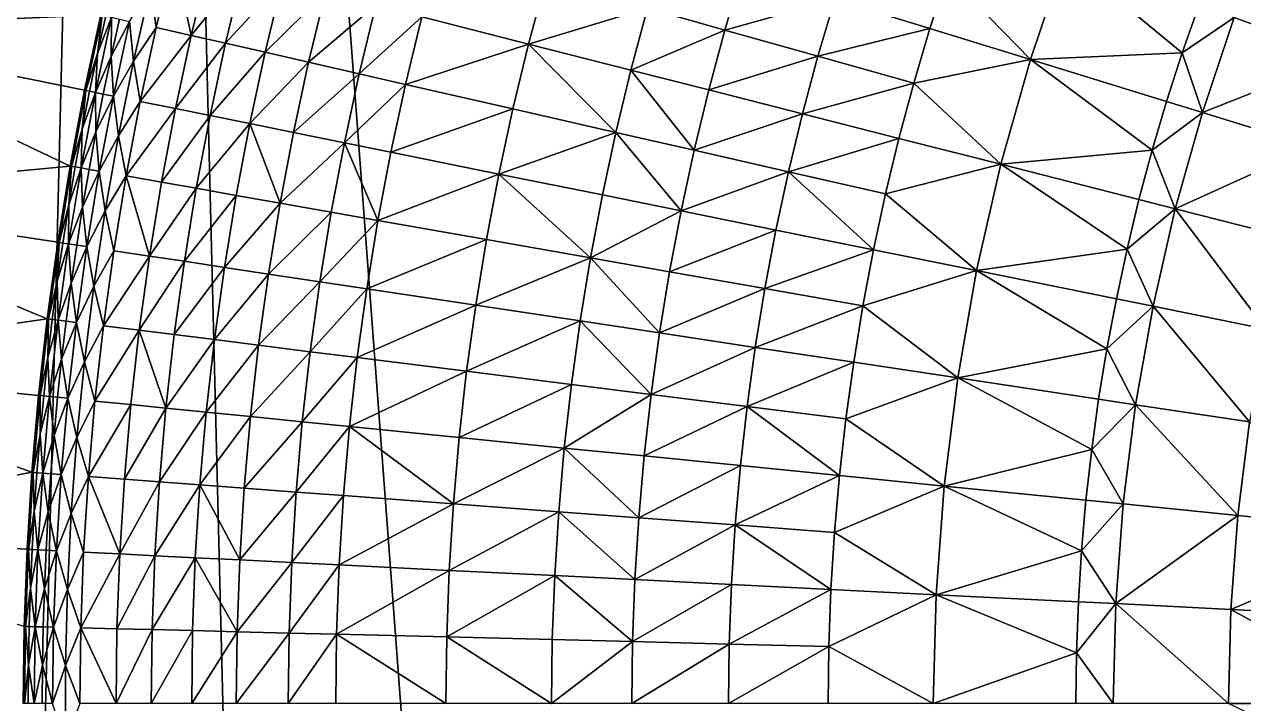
# Model space of a CAD drawing. Header units: millimetres. Extents: x -3750 to 5350, y -3750 to 3750.
# Drawn here: x -2499 to -1515, y 0 to 549 of the extents above; entities that cross this region are included whole.
import ezdxf

# ---------------------------------------------------------------- set-up
doc = ezdxf.new("R2010")
doc.units = ezdxf.units.MM
doc.header["$MEASUREMENT"] = 0
doc.layers.add('MESH_3D', color=2, linetype='CONTINUOUS')

msp = doc.modelspace()

# ---------------------------------------------------------------- linework, layer by layer
at = {"layer": 'MESH_3D'}
for points in [[(925.34, 3634.04, 32500), (-2410.45, 2872.67, 32500), (3378.63, -1627.06, 32500)], [(-2410.45, 2872.67, 32500), (-3199.84, 1955.38, 32500), (-3720.9, 466.29, 32500)], [(-2410.45, 2872.67, 32500), (-3720.9, 466.29, 32500), (-3523.85, -1282.58, 32500)], [(-2410.45, 2872.67, 32500), (-3523.85, -1282.58, 32500), (-3490.78, -1370.03, 32500)], [(-2410.45, 2872.67, 32500), (-3490.78, -1370.03, 32500), (-2684.5, -2618.39, 32500)], [(-2410.45, 2872.67, 32500), (-2684.5, -2618.39, 32500), (-2550.65, -2748.94, 32500)], [(-2410.45, 2872.67, 32500), (-2550.65, -2748.94, 32500), (-2264.27, -2989.25, 32500)], [(-2410.45, 2872.67, 32500), (-2264.27, -2989.25, 32500), (-1955.38, -3199.84, 32500)], [(3378.63, -1627.06, 32500), (-2410.45, 2872.67, 32500), (-1955.38, -3199.84, 32500)], [(-2695.47, 544.9, 24200), (-2664.96, 678.58, 24200), (-2437.32, 556.3, 24000)], [(-1522.1, 554, -952.14), (-1492.59, 629.18, -952.14), (-1434.74, 522.2, -989.8)], [(-2397.21, 578.68, -205.25), (-2378.33, 605.6, -238.11), (-2392.69, 546.12, -238.11)], [(-2392.69, 546.12, -238.11), (-2378.33, 605.6, -238.11), (-2364.23, 539.62, -303.82)], [(-2378.33, 605.6, -238.11), (-2350.04, 598.39, -303.82), (-2364.23, 539.62, -303.82)], [(-1686.66, 520.27, -885.22), (-1753.67, 589.2, -840.76), (-1658.63, 603.69, -885.22)], [(-1686.66, 520.27, -885.22), (-1658.63, 603.69, -885.22), (-1564.08, 525.5, -939.08)], [(-1658.63, 603.69, -885.22), (-1550.49, 564.33, -939.08), (-1564.08, 525.5, -939.08)], [(-2364.23, 539.62, -303.82), (-2350.04, 598.39, -303.82), (-2322.52, 591.39, -355.73)], [(-2364.23, 539.62, -303.82), (-2322.52, 591.39, -355.73), (-2336.54, 533.3, -355.73)], [(-2336.54, 533.3, -355.73), (-2322.52, 591.39, -355.73), (-2290.83, 583.32, -406.77)], [(-1995.88, 561.55, -698.41), (-1919.34, 592.04, -744.25), (-1933.5, 544, -744.25)], [(-1933.5, 544, -744.25), (-1919.34, 592.04, -744.25), (-1844.62, 568.99, -794.3)], [(-2336.54, 533.3, -355.73), (-2290.83, 583.32, -406.77), (-2304.66, 526.02, -406.77)], [(-2304.66, 526.02, -406.77), (-2290.83, 583.32, -406.77), (-2255.95, 574.44, -455.71)], [(-2178.12, 554.62, -547.31), (-2077.99, 584.66, -630.5), (-2091.92, 532.67, -630.5)], [(-2091.92, 532.67, -630.5), (-2077.99, 584.66, -630.5), (-1995.88, 561.55, -698.41)], [(-1844.62, 568.99, -794.3), (-1753.67, 589.2, -840.76), (-1767.81, 545.3, -840.76)], [(-1686.66, 520.27, -885.22), (-1767.81, 545.3, -840.76), (-1753.67, 589.2, -840.76)], [(-2410.89, 518.74, -205.25), (-2414.18, 551.02, -171.85), (-2397.21, 578.68, -205.25)], [(-2410.89, 518.74, -205.25), (-2397.21, 578.68, -205.25), (-2392.69, 546.12, -238.11)], [(-2304.66, 526.02, -406.77), (-2255.95, 574.44, -455.71), (-2269.57, 518.02, -455.71)], [(-2269.57, 518.02, -455.71), (-2255.95, 574.44, -455.71), (-2215.25, 564.07, -506.08)], [(-2269.57, 518.02, -455.71), (-2215.25, 564.07, -506.08), (-2228.63, 508.67, -506.08)], [(-2228.63, 508.67, -506.08), (-2215.25, 564.07, -506.08), (-2178.12, 554.62, -547.31)], [(-2091.92, 532.67, -630.5), (-1995.88, 561.55, -698.41), (-2009.26, 511.62, -698.41)], [(-2009.26, 511.62, -698.41), (-1995.88, 561.55, -698.41), (-1933.5, 544, -744.25)], [(-1933.5, 544, -744.25), (-1844.62, 568.99, -794.3), (-1858.23, 522.82, -794.3)], [(-1858.23, 522.82, -794.3), (-1844.62, 568.99, -794.3), (-1767.81, 545.3, -840.76)], [(-1522.1, 554, -952.14), (-1564.08, 525.5, -939.08), (-1550.49, 564.33, -939.08)], [(-2695.47, 544.9, 24200), (-2437.32, 556.3, 24000), (-2450.43, 495.37, 24000)], [(-2449.27, 495.13, -38.42), (-2450.43, 495.37), (-2437.32, 556.3)], [(-2450.43, 495.37, 24000), (-2437.32, 556.3, 24000), (-2437.32, 556.3)], [(-2450.43, 495.37, 24000), (-2437.32, 556.3), (-2450.43, 495.37)], [(-2449.27, 495.13, -38.42), (-2437.32, 556.3), (-2436.17, 556.04, -38.42)], [(-2440.01, 525, -71.93), (-2449.27, 495.13, -38.42), (-2436.17, 556.04, -38.42)], [(-2428.96, 522.63, -138.74), (-2441.73, 493.61, -105.25), (-2428.66, 554.33, -105.25)], [(-2440.01, 525, -71.93), (-2428.66, 554.33, -105.25), (-2441.73, 493.61, -105.25)], [(-2440.01, 525, -71.93), (-2436.17, 556.04, -38.42), (-2433.28, 555.38, -71.93)], [(-2440.01, 525, -71.93), (-2433.28, 555.38, -71.93), (-2428.66, 554.33, -105.25)], [(-2428.96, 522.63, -138.74), (-2428.66, 554.33, -105.25), (-2422.26, 552.86, -138.74)], [(-2428.96, 522.63, -138.74), (-2422.26, 552.86, -138.74), (-2414.18, 551.02, -171.85)], [(-2228.63, 508.67, -506.08), (-2178.12, 554.62, -547.31), (-2191.27, 500.14, -547.31)], [(-2191.27, 500.14, -547.31), (-2178.12, 554.62, -547.31), (-2091.92, 532.67, -630.5)], [(-1547.82, 477.44, -952.14), (-1564.08, 525.5, -939.08), (-1522.1, 554, -952.14)], [(-1547.82, 477.44, -952.14), (-1522.1, 554, -952.14), (-1434.74, 522.2, -989.8)], [(-2719.28, 409.87, 24200), (-2695.47, 544.9, 24200), (-2462.02, 434.12, 24000)], [(-2695.47, 544.9, 24200), (-2450.43, 495.37, 24000), (-2462.02, 434.12, 24000)], [(-2428.96, 522.63, -138.74), (-2414.18, 551.02, -171.85), (-2427.16, 490.66, -171.85)], [(-2410.89, 518.74, -205.25), (-2427.16, 490.66, -171.85), (-2414.18, 551.02, -171.85)], [(-2410.89, 518.74, -205.25), (-2392.69, 546.12, -238.11), (-2405.56, 486.3, -238.11)], [(-2405.56, 486.3, -238.11), (-2392.69, 546.12, -238.11), (-2364.23, 539.62, -303.82)], [(-2009.26, 511.62, -698.41), (-1933.5, 544, -744.25), (-1946.46, 495.63, -744.25)], [(-1946.46, 495.63, -744.25), (-1933.5, 544, -744.25), (-1858.23, 522.82, -794.3)], [(-1858.23, 522.82, -794.3), (-1767.81, 545.3, -840.76), (-1780.85, 501.05, -840.76)], [(-1686.66, 520.27, -885.22), (-1780.85, 501.05, -840.76), (-1767.81, 545.3, -840.76)], [(-2405.56, 486.3, -238.11), (-2364.23, 539.62, -303.82), (-2376.95, 480.51, -303.82)], [(-2376.95, 480.51, -303.82), (-2364.23, 539.62, -303.82), (-2336.54, 533.3, -355.73)], [(-2376.95, 480.51, -303.82), (-2336.54, 533.3, -355.73), (-2349.11, 474.88, -355.73)], [(-2349.11, 474.88, -355.73), (-2336.54, 533.3, -355.73), (-2304.66, 526.02, -406.77)], [(-2191.27, 500.14, -547.31), (-2091.92, 532.67, -630.5), (-2104.55, 480.35, -630.5)], [(-2104.55, 480.35, -630.5), (-2091.92, 532.67, -630.5), (-2021.39, 461.37, -698.41)], [(-2091.92, 532.67, -630.5), (-2009.26, 511.62, -698.41), (-2021.39, 461.37, -698.41)], [(-2446.37, 494.54, -71.93), (-2449.27, 495.13, -38.42), (-2440.01, 525, -71.93)], [(-2446.37, 494.54, -71.93), (-2440.01, 525, -71.93), (-2441.73, 493.61, -105.25)], [(-2435.29, 492.3, -138.74), (-2441.73, 493.61, -105.25), (-2428.96, 522.63, -138.74)], [(-2435.29, 492.3, -138.74), (-2428.96, 522.63, -138.74), (-2427.16, 490.66, -171.85)], [(-2349.11, 474.88, -355.73), (-2304.66, 526.02, -406.77), (-2317.06, 468.4, -406.77)], [(-2317.06, 468.4, -406.77), (-2304.66, 526.02, -406.77), (-2269.57, 518.02, -455.71)], [(-1946.46, 495.63, -744.25), (-1858.23, 522.82, -794.3), (-1870.69, 476.34, -794.3)], [(-1870.69, 476.34, -794.3), (-1858.23, 522.82, -794.3), (-1780.85, 501.05, -840.76)], [(-1686.66, 520.27, -885.22), (-1564.08, 525.5, -939.08), (-1576.7, 486.35, -939.08)], [(-1547.82, 477.44, -952.14), (-1576.7, 486.35, -939.08), (-1564.08, 525.5, -939.08)], [(-1547.82, 477.44, -952.14), (-1434.74, 522.2, -989.8), (-1458.99, 450.04, -989.8)], [(-2423.07, 458.47, -205.25), (-2427.16, 490.66, -171.85), (-2410.89, 518.74, -205.25)], [(-2423.07, 458.47, -205.25), (-2410.89, 518.74, -205.25), (-2405.56, 486.3, -238.11)], [(-2317.06, 468.4, -406.77), (-2269.57, 518.02, -455.71), (-2281.78, 461.27, -455.71)], [(-2281.78, 461.27, -455.71), (-2269.57, 518.02, -455.71), (-2228.63, 508.67, -506.08)], [(-1710.5, 435.55, -885.22), (-1780.85, 501.05, -840.76), (-1686.66, 520.27, -885.22)], [(-1710.5, 435.55, -885.22), (-1686.66, 520.27, -885.22), (-1588.33, 446.89, -939.08)], [(-1686.66, 520.27, -885.22), (-1576.7, 486.35, -939.08), (-1588.33, 446.89, -939.08)], [(-2281.78, 461.27, -455.71), (-2228.63, 508.67, -506.08), (-2240.62, 452.95, -506.08)], [(-2240.62, 452.95, -506.08), (-2228.63, 508.67, -506.08), (-2191.27, 500.14, -547.31)], [(-2021.39, 461.37, -698.41), (-2009.26, 511.62, -698.41), (-1958.21, 446.95, -744.25)], [(-2009.26, 511.62, -698.41), (-1946.46, 495.63, -744.25), (-1958.21, 446.95, -744.25)], [(-2460.86, 433.92, -38.42), (-2462.02, 434.12), (-2450.43, 495.37)], [(-2462.02, 434.12, 24000), (-2450.43, 495.37, 24000), (-2450.43, 495.37)], [(-2462.02, 434.12, 24000), (-2450.43, 495.37), (-2462.02, 434.12)], [(-2460.86, 433.92, -38.42), (-2450.43, 495.37), (-2449.27, 495.13, -38.42)], [(-2452.35, 464.01, -71.93), (-2460.86, 433.92, -38.42), (-2449.27, 495.13, -38.42)], [(-2441.24, 461.91, -138.74), (-2453.28, 432.58, -105.25), (-2441.73, 493.61, -105.25)], [(-2452.35, 464.01, -71.93), (-2441.73, 493.61, -105.25), (-2453.28, 432.58, -105.25)], [(-2452.35, 464.01, -71.93), (-2449.27, 495.13, -38.42), (-2446.37, 494.54, -71.93)], [(-2452.35, 464.01, -71.93), (-2446.37, 494.54, -71.93), (-2441.73, 493.61, -105.25)], [(-2441.24, 461.91, -138.74), (-2441.73, 493.61, -105.25), (-2435.29, 492.3, -138.74)], [(-2441.24, 461.91, -138.74), (-2435.29, 492.3, -138.74), (-2427.16, 490.66, -171.85)], [(-2240.62, 452.95, -506.08), (-2191.27, 500.14, -547.31), (-2203.06, 445.36, -547.31)], [(-2203.06, 445.36, -547.31), (-2191.27, 500.14, -547.31), (-2104.55, 480.35, -630.5)], [(-1958.21, 446.95, -744.25), (-1946.46, 495.63, -744.25), (-1870.69, 476.34, -794.3)], [(-1870.69, 476.34, -794.3), (-1780.85, 501.05, -840.76), (-1792.79, 456.5, -840.76)], [(-1710.5, 435.55, -885.22), (-1792.79, 456.5, -840.76), (-1780.85, 501.05, -840.76)], [(-2441.24, 461.91, -138.74), (-2427.16, 490.66, -171.85), (-2438.64, 430, -171.85)], [(-2423.07, 458.47, -205.25), (-2438.64, 430, -171.85), (-2427.16, 490.66, -171.85)], [(-2423.07, 458.47, -205.25), (-2405.56, 486.3, -238.11), (-2416.94, 426.17, -238.11)], [(-2416.94, 426.17, -238.11), (-2405.56, 486.3, -238.11), (-2376.95, 480.51, -303.82)], [(-1547.82, 477.44, -952.14), (-1588.33, 446.89, -939.08), (-1576.7, 486.35, -939.08)], [(-2416.94, 426.17, -238.11), (-2376.95, 480.51, -303.82), (-2388.19, 421.1, -303.82)], [(-2388.19, 421.1, -303.82), (-2376.95, 480.51, -303.82), (-2349.11, 474.88, -355.73)], [(-2388.19, 421.1, -303.82), (-2349.11, 474.88, -355.73), (-2360.22, 416.17, -355.73)], [(-2360.22, 416.17, -355.73), (-2349.11, 474.88, -355.73), (-2317.06, 468.4, -406.77)], [(-2203.06, 445.36, -547.31), (-2104.55, 480.35, -630.5), (-2115.87, 427.73, -630.5)], [(-2115.87, 427.73, -630.5), (-2104.55, 480.35, -630.5), (-2021.39, 461.37, -698.41)], [(-1958.21, 446.95, -744.25), (-1870.69, 476.34, -794.3), (-1881.98, 429.55, -794.3)], [(-1881.98, 429.55, -794.3), (-1870.69, 476.34, -794.3), (-1792.79, 456.5, -840.76)], [(-1569.69, 399.69, -952.14), (-1588.33, 446.89, -939.08), (-1547.82, 477.44, -952.14)], [(-1569.69, 399.69, -952.14), (-1547.82, 477.44, -952.14), (-1458.99, 450.04, -989.8)], [(-2457.94, 433.4, -71.93), (-2460.86, 433.92, -38.42), (-2452.35, 464.01, -71.93)], [(-2457.94, 433.4, -71.93), (-2452.35, 464.01, -71.93), (-2453.28, 432.58, -105.25)], [(-2360.22, 416.17, -355.73), (-2317.06, 468.4, -406.77), (-2328.01, 410.49, -406.77)], [(-2328.01, 410.49, -406.77), (-2317.06, 468.4, -406.77), (-2292.57, 404.24, -455.71)], [(-2317.06, 468.4, -406.77), (-2281.78, 461.27, -455.71), (-2292.57, 404.24, -455.71)], [(-2446.81, 431.44, -138.74), (-2453.28, 432.58, -105.25), (-2441.24, 461.91, -138.74)], [(-2446.81, 431.44, -138.74), (-2441.24, 461.91, -138.74), (-2438.64, 430, -171.85)], [(-2433.75, 397.92, -205.25), (-2438.64, 430, -171.85), (-2423.07, 458.47, -205.25)], [(-2433.75, 397.92, -205.25), (-2423.07, 458.47, -205.25), (-2416.94, 426.17, -238.11)], [(-2292.57, 404.24, -455.71), (-2281.78, 461.27, -455.71), (-2240.62, 452.95, -506.08)], [(-2292.57, 404.24, -455.71), (-2240.62, 452.95, -506.08), (-2251.21, 396.95, -506.08)], [(-2251.21, 396.95, -506.08), (-2240.62, 452.95, -506.08), (-2213.48, 390.3, -547.31)], [(-2240.62, 452.95, -506.08), (-2203.06, 445.36, -547.31), (-2213.48, 390.3, -547.31)], [(-2115.87, 427.73, -630.5), (-2021.39, 461.37, -698.41), (-2032.27, 410.83, -698.41)], [(-2032.27, 410.83, -698.41), (-2021.39, 461.37, -698.41), (-1968.75, 397.99, -744.25)], [(-2021.39, 461.37, -698.41), (-1958.21, 446.95, -744.25), (-1968.75, 397.99, -744.25)], [(-1881.98, 429.55, -794.3), (-1792.79, 456.5, -840.76), (-1803.62, 411.66, -840.76)], [(-1710.5, 435.55, -885.22), (-1803.62, 411.66, -840.76), (-1792.79, 456.5, -840.76)], [(-2213.48, 390.3, -547.31), (-2203.06, 445.36, -547.31), (-2115.87, 427.73, -630.5)], [(-1968.75, 397.99, -744.25), (-1958.21, 446.95, -744.25), (-1881.98, 429.55, -794.3)], [(-1710.5, 435.55, -885.22), (-1588.33, 446.89, -939.08), (-1598.98, 407.15, -939.08)], [(-1569.69, 399.69, -952.14), (-1598.98, 407.15, -939.08), (-1588.33, 446.89, -939.08)], [(-1569.69, 399.69, -952.14), (-1458.99, 450.04, -989.8), (-1479.61, 376.75, -989.8)], [(-2719.28, 409.87, 24200), (-2462.02, 434.12, 24000), (-2472.08, 372.61, 24000)], [(-2460.86, 433.92, -38.42), (-2472.08, 372.61), (-2462.02, 434.12)], [(-2472.08, 372.61, 24000), (-2462.02, 434.12, 24000), (-2462.02, 434.12)], [(-2472.08, 372.61, 24000), (-2462.02, 434.12), (-2472.08, 372.61)], [(-2470.91, 372.43, -38.42), (-2472.08, 372.61), (-2460.86, 433.92, -38.42)], [(-2463.15, 402.73, -71.93), (-2470.91, 372.43, -38.42), (-2460.86, 433.92, -38.42)], [(-2463.15, 402.73, -71.93), (-2460.86, 433.92, -38.42), (-2457.94, 433.4, -71.93)], [(-2463.15, 402.73, -71.93), (-2457.94, 433.4, -71.93), (-2453.28, 432.58, -105.25)], [(-1730.08, 349.74, -885.22), (-1803.62, 411.66, -840.76), (-1710.5, 435.55, -885.22)], [(-1730.08, 349.74, -885.22), (-1710.5, 435.55, -885.22), (-1608.63, 367.16, -939.08)], [(-1710.5, 435.55, -885.22), (-1598.98, 407.15, -939.08), (-1608.63, 367.16, -939.08)], [(-2451.99, 400.9, -138.74), (-2463.3, 371.28, -105.25), (-2453.28, 432.58, -105.25)], [(-2463.15, 402.73, -71.93), (-2453.28, 432.58, -105.25), (-2463.3, 371.28, -105.25)], [(-2451.99, 400.9, -138.74), (-2453.28, 432.58, -105.25), (-2446.81, 431.44, -138.74)], [(-2451.99, 400.9, -138.74), (-2446.81, 431.44, -138.74), (-2438.64, 430, -171.85)], [(-2451.99, 400.9, -138.74), (-2438.64, 430, -171.85), (-2448.6, 369.07, -171.85)], [(-2433.75, 397.92, -205.25), (-2448.6, 369.07, -171.85), (-2438.64, 430, -171.85)], [(-2433.75, 397.92, -205.25), (-2416.94, 426.17, -238.11), (-2426.81, 365.78, -238.11)], [(-2426.81, 365.78, -238.11), (-2416.94, 426.17, -238.11), (-2397.94, 361.43, -303.82)], [(-2416.94, 426.17, -238.11), (-2388.19, 421.1, -303.82), (-2397.94, 361.43, -303.82)], [(-2213.48, 390.3, -547.31), (-2115.87, 427.73, -630.5), (-2125.88, 374.85, -630.5)], [(-2125.88, 374.85, -630.5), (-2115.87, 427.73, -630.5), (-2041.88, 360.04, -698.41)], [(-2115.87, 427.73, -630.5), (-2032.27, 410.83, -698.41), (-2041.88, 360.04, -698.41)], [(-1968.75, 397.99, -744.25), (-1881.98, 429.55, -794.3), (-1892.1, 382.5, -794.3)], [(-1892.1, 382.5, -794.3), (-1881.98, 429.55, -794.3), (-1813.32, 366.57, -840.76)], [(-1881.98, 429.55, -794.3), (-1803.62, 411.66, -840.76), (-1813.32, 366.57, -840.76)], [(-2397.94, 361.43, -303.82), (-2388.19, 421.1, -303.82), (-2360.22, 416.17, -355.73)], [(-2397.94, 361.43, -303.82), (-2360.22, 416.17, -355.73), (-2369.86, 357.2, -355.73)], [(-2369.86, 357.2, -355.73), (-2360.22, 416.17, -355.73), (-2328.01, 410.49, -406.77)], [(-2736.33, 273.81, 24200), (-2719.28, 409.87, 24200), (-2480.6, 310.86, 24000)], [(-2719.28, 409.87, 24200), (-2472.08, 372.61, 24000), (-2480.6, 310.86, 24000)], [(-2369.86, 357.2, -355.73), (-2328.01, 410.49, -406.77), (-2337.52, 352.33, -406.77)], [(-2337.52, 352.33, -406.77), (-2328.01, 410.49, -406.77), (-2292.57, 404.24, -455.71)], [(-2337.52, 352.33, -406.77), (-2292.57, 404.24, -455.71), (-2301.94, 346.96, -455.71)], [(-2301.94, 346.96, -455.71), (-2292.57, 404.24, -455.71), (-2251.21, 396.95, -506.08)], [(-2041.88, 360.04, -698.41), (-2032.27, 410.83, -698.41), (-1968.75, 397.99, -744.25)], [(-1730.08, 349.74, -885.22), (-1813.32, 366.57, -840.76), (-1803.62, 411.66, -840.76)], [(-1569.69, 399.69, -952.14), (-1608.63, 367.16, -939.08), (-1598.98, 407.15, -939.08)], [(-2467.98, 371.99, -71.93), (-2470.91, 372.43, -38.42), (-2463.15, 402.73, -71.93)], [(-2467.98, 371.99, -71.93), (-2463.15, 402.73, -71.93), (-2463.3, 371.28, -105.25)], [(-2456.8, 370.3, -138.74), (-2463.3, 371.28, -105.25), (-2451.99, 400.9, -138.74)], [(-2456.8, 370.3, -138.74), (-2451.99, 400.9, -138.74), (-2448.6, 369.07, -171.85)], [(-2442.91, 337.12, -205.25), (-2448.6, 369.07, -171.85), (-2433.75, 397.92, -205.25)], [(-2442.91, 337.12, -205.25), (-2433.75, 397.92, -205.25), (-2426.81, 365.78, -238.11)], [(-2301.94, 346.96, -455.71), (-2251.21, 396.95, -506.08), (-2260.41, 340.7, -506.08)], [(-2260.41, 340.7, -506.08), (-2251.21, 396.95, -506.08), (-2213.48, 390.3, -547.31)], [(-2041.88, 360.04, -698.41), (-1968.75, 397.99, -744.25), (-1978.06, 348.78, -744.25)], [(-1978.06, 348.78, -744.25), (-1968.75, 397.99, -744.25), (-1892.1, 382.5, -794.3)], [(-1587.66, 320.95, -952.14), (-1608.63, 367.16, -939.08), (-1569.69, 399.69, -952.14)], [(-1587.66, 320.95, -952.14), (-1569.69, 399.69, -952.14), (-1496.55, 302.53, -989.8)], [(-1569.69, 399.69, -952.14), (-1479.61, 376.75, -989.8), (-1496.55, 302.53, -989.8)], [(-2260.41, 340.7, -506.08), (-2213.48, 390.3, -547.31), (-2222.52, 334.99, -547.31)], [(-2222.52, 334.99, -547.31), (-2213.48, 390.3, -547.31), (-2125.88, 374.85, -630.5)], [(-2222.52, 334.99, -547.31), (-2125.88, 374.85, -630.5), (-2134.56, 321.73, -630.5)], [(-2134.56, 321.73, -630.5), (-2125.88, 374.85, -630.5), (-2041.88, 360.04, -698.41)], [(-1978.06, 348.78, -744.25), (-1892.1, 382.5, -794.3), (-1901.05, 335.21, -794.3)], [(-1901.05, 335.21, -794.3), (-1892.1, 382.5, -794.3), (-1813.32, 366.57, -840.76)], [(-2479.43, 310.71, -38.42), (-2480.6, 310.86), (-2472.08, 372.61)], [(-2480.6, 310.86, 24000), (-2472.08, 372.61, 24000), (-2472.08, 372.61)], [(-2480.6, 310.86, 24000), (-2472.08, 372.61), (-2480.6, 310.86)], [(-2479.43, 310.71, -38.42), (-2472.08, 372.61), (-2470.91, 372.43, -38.42)], [(-2472.43, 341.19, -71.93), (-2479.43, 310.71, -38.42), (-2470.91, 372.43, -38.42)], [(-2472.43, 341.19, -71.93), (-2470.91, 372.43, -38.42), (-2467.98, 371.99, -71.93)], [(-2472.43, 341.19, -71.93), (-2467.98, 371.99, -71.93), (-2463.3, 371.28, -105.25)], [(-2472.43, 341.19, -71.93), (-2463.3, 371.28, -105.25), (-2471.79, 309.76, -105.25)], [(-2461.23, 339.65, -138.74), (-2471.79, 309.76, -105.25), (-2463.3, 371.28, -105.25)], [(-2461.23, 339.65, -138.74), (-2463.3, 371.28, -105.25), (-2456.8, 370.3, -138.74)], [(-2461.23, 339.65, -138.74), (-2456.8, 370.3, -138.74), (-2448.6, 369.07, -171.85)], [(-2461.23, 339.65, -138.74), (-2448.6, 369.07, -171.85), (-2457.04, 307.91, -171.85)], [(-2442.91, 337.12, -205.25), (-2457.04, 307.91, -171.85), (-2448.6, 369.07, -171.85)], [(-2442.91, 337.12, -205.25), (-2426.81, 365.78, -238.11), (-2435.18, 305.17, -238.11)], [(-2435.18, 305.17, -238.11), (-2426.81, 365.78, -238.11), (-2397.94, 361.43, -303.82)], [(-1901.05, 335.21, -794.3), (-1813.32, 366.57, -840.76), (-1821.89, 321.25, -840.76)], [(-1730.08, 349.74, -885.22), (-1821.89, 321.25, -840.76), (-1813.32, 366.57, -840.76)], [(-1730.08, 349.74, -885.22), (-1608.63, 367.16, -939.08), (-1617.28, 326.94, -939.08)], [(-1587.66, 320.95, -952.14), (-1617.28, 326.94, -939.08), (-1608.63, 367.16, -939.08)], [(-2435.18, 305.17, -238.11), (-2397.94, 361.43, -303.82), (-2406.21, 301.54, -303.82)], [(-2406.21, 301.54, -303.82), (-2397.94, 361.43, -303.82), (-2369.86, 357.2, -355.73)], [(-2406.21, 301.54, -303.82), (-2369.86, 357.2, -355.73), (-2378.03, 298.01, -355.73)], [(-2378.03, 298.01, -355.73), (-2369.86, 357.2, -355.73), (-2337.52, 352.33, -406.77)], [(-2134.56, 321.73, -630.5), (-2041.88, 360.04, -698.41), (-2050.22, 309.02, -698.41)], [(-2050.22, 309.02, -698.41), (-2041.88, 360.04, -698.41), (-1986.14, 299.36, -744.25)], [(-2041.88, 360.04, -698.41), (-1978.06, 348.78, -744.25), (-1986.14, 299.36, -744.25)], [(-2378.03, 298.01, -355.73), (-2337.52, 352.33, -406.77), (-2345.58, 293.94, -406.77)], [(-2345.58, 293.94, -406.77), (-2337.52, 352.33, -406.77), (-2301.94, 346.96, -455.71)], [(-2345.58, 293.94, -406.77), (-2301.94, 346.96, -455.71), (-2309.87, 289.46, -455.71)], [(-2309.87, 289.46, -455.71), (-2301.94, 346.96, -455.71), (-2260.41, 340.7, -506.08)], [(-1986.14, 299.36, -744.25), (-1978.06, 348.78, -744.25), (-1901.05, 335.21, -794.3)], [(-1745.37, 263.07, -885.22), (-1821.89, 321.25, -840.76), (-1730.08, 349.74, -885.22)], [(-1745.37, 263.07, -885.22), (-1730.08, 349.74, -885.22), (-1624.93, 286.52, -939.08)], [(-1730.08, 349.74, -885.22), (-1617.28, 326.94, -939.08), (-1624.93, 286.52, -939.08)], [(-2476.49, 310.34, -71.93), (-2479.43, 310.71, -38.42), (-2472.43, 341.19, -71.93)], [(-2476.49, 310.34, -71.93), (-2472.43, 341.19, -71.93), (-2471.79, 309.76, -105.25)], [(-2465.27, 308.94, -138.74), (-2471.79, 309.76, -105.25), (-2461.23, 339.65, -138.74)], [(-2465.27, 308.94, -138.74), (-2461.23, 339.65, -138.74), (-2457.04, 307.91, -171.85)], [(-2450.56, 276.11, -205.25), (-2457.04, 307.91, -171.85), (-2442.91, 337.12, -205.25)], [(-2450.56, 276.11, -205.25), (-2442.91, 337.12, -205.25), (-2435.18, 305.17, -238.11)], [(-2309.87, 289.46, -455.71), (-2260.41, 340.7, -506.08), (-2268.2, 284.24, -506.08)], [(-2268.2, 284.24, -506.08), (-2260.41, 340.7, -506.08), (-2222.52, 334.99, -547.31)], [(-2268.2, 284.24, -506.08), (-2222.52, 334.99, -547.31), (-2230.18, 279.48, -547.31)], [(-2230.18, 279.48, -547.31), (-2222.52, 334.99, -547.31), (-2134.56, 321.73, -630.5)], [(-1986.14, 299.36, -744.25), (-1901.05, 335.21, -794.3), (-1908.82, 287.71, -794.3)], [(-1908.82, 287.71, -794.3), (-1901.05, 335.21, -794.3), (-1821.89, 321.25, -840.76)], [(-1587.66, 320.95, -952.14), (-1624.93, 286.52, -939.08), (-1617.28, 326.94, -939.08)], [(-2230.18, 279.48, -547.31), (-2134.56, 321.73, -630.5), (-2141.92, 268.42, -630.5)], [(-2141.92, 268.42, -630.5), (-2134.56, 321.73, -630.5), (-2050.22, 309.02, -698.41)], [(-1908.82, 287.71, -794.3), (-1821.89, 321.25, -840.76), (-1829.34, 275.73, -840.76)], [(-1745.37, 263.07, -885.22), (-1829.34, 275.73, -840.76), (-1821.89, 321.25, -840.76)], [(-1601.69, 241.42, -952.14), (-1624.93, 286.52, -939.08), (-1587.66, 320.95, -952.14)], [(-1601.69, 241.42, -952.14), (-1587.66, 320.95, -952.14), (-1509.77, 227.56, -989.8)], [(-1587.66, 320.95, -952.14), (-1496.55, 302.53, -989.8), (-1509.77, 227.56, -989.8)], [(-2736.33, 273.81, 24200), (-2480.6, 310.86, 24000), (-2487.58, 248.92, 24000)], [(-2486.4, 248.8, -38.42), (-2487.58, 248.92), (-2480.6, 310.86)], [(-2487.58, 248.92, 24000), (-2480.6, 310.86), (-2487.58, 248.92)], [(-2487.58, 248.92, 24000), (-2480.6, 310.86, 24000), (-2480.6, 310.86)], [(-2486.4, 248.8, -38.42), (-2480.6, 310.86), (-2479.43, 310.71, -38.42)], [(-2480.16, 279.45, -71.93), (-2486.4, 248.8, -38.42), (-2479.43, 310.71, -38.42)], [(-2480.16, 279.45, -71.93), (-2479.43, 310.71, -38.42), (-2476.49, 310.34, -71.93)], [(-2480.16, 279.45, -71.93), (-2476.49, 310.34, -71.93), (-2471.79, 309.76, -105.25)], [(-2480.16, 279.45, -71.93), (-2471.79, 309.76, -105.25), (-2478.74, 248.04, -105.25)], [(-2468.93, 278.18, -138.74), (-2478.74, 248.04, -105.25), (-2471.79, 309.76, -105.25)], [(-2468.93, 278.18, -138.74), (-2471.79, 309.76, -105.25), (-2465.27, 308.94, -138.74)], [(-2468.93, 278.18, -138.74), (-2465.27, 308.94, -138.74), (-2457.04, 307.91, -171.85)], [(-2468.93, 278.18, -138.74), (-2457.04, 307.91, -171.85), (-2463.96, 246.56, -171.85)], [(-2450.56, 276.11, -205.25), (-2463.96, 246.56, -171.85), (-2457.04, 307.91, -171.85)], [(-2141.92, 268.42, -630.5), (-2050.22, 309.02, -698.41), (-2057.28, 257.81, -698.41)], [(-2057.28, 257.81, -698.41), (-2050.22, 309.02, -698.41), (-1992.98, 249.75, -744.25)], [(-2050.22, 309.02, -698.41), (-1986.14, 299.36, -744.25), (-1992.98, 249.75, -744.25)], [(-2450.56, 276.11, -205.25), (-2435.18, 305.17, -238.11), (-2442.03, 244.36, -238.11)], [(-2442.03, 244.36, -238.11), (-2435.18, 305.17, -238.11), (-2406.21, 301.54, -303.82)], [(-2442.03, 244.36, -238.11), (-2406.21, 301.54, -303.82), (-2412.98, 241.46, -303.82)], [(-2412.98, 241.46, -303.82), (-2406.21, 301.54, -303.82), (-2384.72, 238.63, -355.73)], [(-2406.21, 301.54, -303.82), (-2378.03, 298.01, -355.73), (-2384.72, 238.63, -355.73)], [(-2384.72, 238.63, -355.73), (-2378.03, 298.01, -355.73), (-2345.58, 293.94, -406.77)], [(-1992.98, 249.75, -744.25), (-1986.14, 299.36, -744.25), (-1908.82, 287.71, -794.3)], [(-2384.72, 238.63, -355.73), (-2345.58, 293.94, -406.77), (-2352.18, 235.37, -406.77)], [(-2352.18, 235.37, -406.77), (-2345.58, 293.94, -406.77), (-2309.87, 289.46, -455.71)], [(-2352.18, 235.37, -406.77), (-2309.87, 289.46, -455.71), (-2316.37, 231.79, -455.71)], [(-2316.37, 231.79, -455.71), (-2309.87, 289.46, -455.71), (-2268.2, 284.24, -506.08)], [(-1992.98, 249.75, -744.25), (-1908.82, 287.71, -794.3), (-1915.4, 240.03, -794.3)], [(-1915.4, 240.03, -794.3), (-1908.82, 287.71, -794.3), (-1829.34, 275.73, -840.76)], [(-1745.37, 263.07, -885.22), (-1624.93, 286.52, -939.08), (-1631.57, 245.92, -939.08)], [(-1601.69, 241.42, -952.14), (-1631.57, 245.92, -939.08), (-1624.93, 286.52, -939.08)], [(-2483.45, 248.51, -71.93), (-2486.4, 248.8, -38.42), (-2480.16, 279.45, -71.93)], [(-2483.45, 248.51, -71.93), (-2480.16, 279.45, -71.93), (-2478.74, 248.04, -105.25)], [(-2472.21, 247.38, -138.74), (-2478.74, 248.04, -105.25), (-2468.93, 278.18, -138.74)], [(-2472.21, 247.38, -138.74), (-2468.93, 278.18, -138.74), (-2463.96, 246.56, -171.85)], [(-2456.68, 214.93, -205.25), (-2463.96, 246.56, -171.85), (-2450.56, 276.11, -205.25)], [(-2456.68, 214.93, -205.25), (-2450.56, 276.11, -205.25), (-2442.03, 244.36, -238.11)], [(-2316.37, 231.79, -455.71), (-2268.2, 284.24, -506.08), (-2274.58, 227.61, -506.08)], [(-2274.58, 227.61, -506.08), (-2268.2, 284.24, -506.08), (-2230.18, 279.48, -547.31)], [(-2274.58, 227.61, -506.08), (-2230.18, 279.48, -547.31), (-2236.46, 223.79, -547.31)], [(-2236.46, 223.79, -547.31), (-2230.18, 279.48, -547.31), (-2141.92, 268.42, -630.5)], [(-1915.4, 240.03, -794.3), (-1829.34, 275.73, -840.76), (-1835.64, 230.04, -840.76)], [(-1745.37, 263.07, -885.22), (-1835.64, 230.04, -840.76), (-1829.34, 275.73, -840.76)], [(-2746.58, 137.08, 24200), (-2736.33, 273.81, 24200), (-2493.01, 186.83, 24000)], [(-2736.33, 273.81, 24200), (-2487.58, 248.92, 24000), (-2493.01, 186.83, 24000)], [(-2236.46, 223.79, -547.31), (-2141.92, 268.42, -630.5), (-2147.94, 214.93, -630.5)], [(-2147.94, 214.93, -630.5), (-2141.92, 268.42, -630.5), (-2057.28, 257.81, -698.41)], [(-2147.94, 214.93, -630.5), (-2057.28, 257.81, -698.41), (-2063.07, 206.44, -698.41)], [(-2063.07, 206.44, -698.41), (-2057.28, 257.81, -698.41), (-1992.98, 249.75, -744.25)], [(-1756.31, 175.75, -885.22), (-1835.64, 230.04, -840.76), (-1745.37, 263.07, -885.22)], [(-1756.31, 175.75, -885.22), (-1745.37, 263.07, -885.22), (-1637.19, 205.17, -939.08)], [(-1745.37, 263.07, -885.22), (-1631.57, 245.92, -939.08), (-1637.19, 205.17, -939.08)], [(-2486.4, 248.8, -38.42), (-2493.01, 186.83), (-2487.58, 248.92)], [(-2493.01, 186.83, 24000), (-2487.58, 248.92), (-2493.01, 186.83)], [(-2493.01, 186.83, 24000), (-2487.58, 248.92, 24000), (-2487.58, 248.92)], [(-2491.83, 186.74, -38.42), (-2493.01, 186.83), (-2486.4, 248.8, -38.42)], [(-2486.36, 217.53, -71.93), (-2491.83, 186.74, -38.42), (-2486.4, 248.8, -38.42)], [(-2486.36, 217.53, -71.93), (-2486.4, 248.8, -38.42), (-2483.45, 248.51, -71.93)], [(-2486.36, 217.53, -71.93), (-2483.45, 248.51, -71.93), (-2478.74, 248.04, -105.25)], [(-2486.36, 217.53, -71.93), (-2478.74, 248.04, -105.25), (-2484.16, 186.16, -105.25)], [(-2475.1, 216.54, -138.74), (-2484.16, 186.16, -105.25), (-2478.74, 248.04, -105.25)], [(-2475.1, 216.54, -138.74), (-2478.74, 248.04, -105.25), (-2472.21, 247.38, -138.74)], [(-2475.1, 216.54, -138.74), (-2472.21, 247.38, -138.74), (-2463.96, 246.56, -171.85)], [(-2475.1, 216.54, -138.74), (-2463.96, 246.56, -171.85), (-2469.34, 185.05, -171.85)], [(-2456.68, 214.93, -205.25), (-2469.34, 185.05, -171.85), (-2463.96, 246.56, -171.85)], [(-2063.07, 206.44, -698.41), (-1992.98, 249.75, -744.25), (-1998.59, 199.99, -744.25)], [(-1998.59, 199.99, -744.25), (-1992.98, 249.75, -744.25), (-1915.4, 240.03, -794.3)], [(-2456.68, 214.93, -205.25), (-2442.03, 244.36, -238.11), (-2447.36, 183.4, -238.11)], [(-2447.36, 183.4, -238.11), (-2442.03, 244.36, -238.11), (-2412.98, 241.46, -303.82)], [(-2447.36, 183.4, -238.11), (-2412.98, 241.46, -303.82), (-2418.25, 181.22, -303.82)], [(-2418.25, 181.22, -303.82), (-2412.98, 241.46, -303.82), (-2384.72, 238.63, -355.73)], [(-2418.25, 181.22, -303.82), (-2384.72, 238.63, -355.73), (-2389.93, 179.1, -355.73)], [(-2389.93, 179.1, -355.73), (-2384.72, 238.63, -355.73), (-2352.18, 235.37, -406.77)], [(-1998.59, 199.99, -744.25), (-1915.4, 240.03, -794.3), (-1920.79, 192.2, -794.3)], [(-1920.79, 192.2, -794.3), (-1915.4, 240.03, -794.3), (-1840.81, 184.2, -840.76)], [(-1915.4, 240.03, -794.3), (-1835.64, 230.04, -840.76), (-1840.81, 184.2, -840.76)], [(-1601.69, 241.42, -952.14), (-1637.19, 205.17, -939.08), (-1631.57, 245.92, -939.08)], [(-1611.73, 161.28, -952.14), (-1637.19, 205.17, -939.08), (-1601.69, 241.42, -952.14)], [(-1611.73, 161.28, -952.14), (-1601.69, 241.42, -952.14), (-1519.23, 152.02, -989.8)], [(-1601.69, 241.42, -952.14), (-1509.77, 227.56, -989.8), (-1519.23, 152.02, -989.8)], [(-2389.93, 179.1, -355.73), (-2352.18, 235.37, -406.77), (-2357.32, 176.66, -406.77)], [(-2357.32, 176.66, -406.77), (-2352.18, 235.37, -406.77), (-2316.37, 231.79, -455.71)], [(-2357.32, 176.66, -406.77), (-2316.37, 231.79, -455.71), (-2321.43, 173.97, -455.71)], [(-2321.43, 173.97, -455.71), (-2316.37, 231.79, -455.71), (-2274.58, 227.61, -506.08)], [(-2321.43, 173.97, -455.71), (-2274.58, 227.61, -506.08), (-2279.55, 170.83, -506.08)], [(-2279.55, 170.83, -506.08), (-2274.58, 227.61, -506.08), (-2236.46, 223.79, -547.31)], [(-1756.31, 175.75, -885.22), (-1840.81, 184.2, -840.76), (-1835.64, 230.04, -840.76)], [(-1519.23, 152.02, -989.8), (-1509.77, 227.56, -989.8), (-1379.01, 137.99, -1040.35)], [(-2488.88, 186.52, -71.93), (-2491.83, 186.74, -38.42), (-2486.36, 217.53, -71.93)], [(-2488.88, 186.52, -71.93), (-2486.36, 217.53, -71.93), (-2484.16, 186.16, -105.25)], [(-2279.55, 170.83, -506.08), (-2236.46, 223.79, -547.31), (-2241.34, 167.97, -547.31)], [(-2241.34, 167.97, -547.31), (-2236.46, 223.79, -547.31), (-2152.64, 161.32, -630.5)], [(-2236.46, 223.79, -547.31), (-2147.94, 214.93, -630.5), (-2152.64, 161.32, -630.5)], [(-2477.61, 185.67, -138.74), (-2484.16, 186.16, -105.25), (-2475.1, 216.54, -138.74)], [(-2477.61, 185.67, -138.74), (-2475.1, 216.54, -138.74), (-2469.34, 185.05, -171.85)], [(-2461.28, 153.62, -205.25), (-2469.34, 185.05, -171.85), (-2456.68, 214.93, -205.25)], [(-2461.28, 153.62, -205.25), (-2456.68, 214.93, -205.25), (-2447.36, 183.4, -238.11)], [(-2152.64, 161.32, -630.5), (-2147.94, 214.93, -630.5), (-2063.07, 206.44, -698.41)], [(-2152.64, 161.32, -630.5), (-2063.07, 206.44, -698.41), (-2067.58, 154.94, -698.41)], [(-2067.58, 154.94, -698.41), (-2063.07, 206.44, -698.41), (-2002.95, 150.1, -744.25)], [(-2063.07, 206.44, -698.41), (-1998.59, 199.99, -744.25), (-2002.95, 150.1, -744.25)], [(-2002.95, 150.1, -744.25), (-1998.59, 199.99, -744.25), (-1920.79, 192.2, -794.3)], [(-1756.31, 175.75, -885.22), (-1637.19, 205.17, -939.08), (-1641.8, 164.29, -939.08)], [(-1611.73, 161.28, -952.14), (-1641.8, 164.29, -939.08), (-1637.19, 205.17, -939.08)], [(-2002.95, 150.1, -744.25), (-1920.79, 192.2, -794.3), (-1924.98, 144.26, -794.3)], [(-1924.98, 144.26, -794.3), (-1920.79, 192.2, -794.3), (-1840.81, 184.2, -840.76)], [(-2746.58, 137.08, 24200), (-2493.01, 186.83, 24000), (-2496.89, 124.61, 24000)], [(-2495.71, 124.56, -38.42), (-2496.89, 124.61), (-2493.01, 186.83)], [(-2496.89, 124.61, 24000), (-2493.01, 186.83), (-2496.89, 124.61)], [(-2496.89, 124.61, 24000), (-2493.01, 186.83, 24000), (-2493.01, 186.83)], [(-2495.71, 124.56, -38.42), (-2493.01, 186.83), (-2491.83, 186.74, -38.42)], [(-2491.01, 155.47, -71.93), (-2495.71, 124.56, -38.42), (-2491.83, 186.74, -38.42)], [(-2491.01, 155.47, -71.93), (-2491.83, 186.74, -38.42), (-2488.88, 186.52, -71.93)], [(-2491.01, 155.47, -71.93), (-2488.88, 186.52, -71.93), (-2484.16, 186.16, -105.25)], [(-2491.01, 155.47, -71.93), (-2484.16, 186.16, -105.25), (-2488.03, 124.17, -105.25)], [(-2479.73, 154.77, -138.74), (-2488.03, 124.17, -105.25), (-2484.16, 186.16, -105.25)], [(-2479.73, 154.77, -138.74), (-2484.16, 186.16, -105.25), (-2477.61, 185.67, -138.74)], [(-2479.73, 154.77, -138.74), (-2477.61, 185.67, -138.74), (-2469.34, 185.05, -171.85)], [(-2479.73, 154.77, -138.74), (-2469.34, 185.05, -171.85), (-2473.18, 123.43, -171.85)], [(-2461.28, 153.62, -205.25), (-2473.18, 123.43, -171.85), (-2469.34, 185.05, -171.85)], [(-2461.28, 153.62, -205.25), (-2447.36, 183.4, -238.11), (-2451.17, 122.33, -238.11)], [(-2451.17, 122.33, -238.11), (-2447.36, 183.4, -238.11), (-2422.02, 120.88, -303.82)], [(-2447.36, 183.4, -238.11), (-2418.25, 181.22, -303.82), (-2422.02, 120.88, -303.82)], [(-2422.02, 120.88, -303.82), (-2418.25, 181.22, -303.82), (-2389.93, 179.1, -355.73)], [(-2422.02, 120.88, -303.82), (-2389.93, 179.1, -355.73), (-2393.65, 119.46, -355.73)], [(-2393.65, 119.46, -355.73), (-2389.93, 179.1, -355.73), (-2357.32, 176.66, -406.77)], [(-1924.98, 144.26, -794.3), (-1840.81, 184.2, -840.76), (-1844.83, 138.25, -840.76)], [(-1756.31, 175.75, -885.22), (-1844.83, 138.25, -840.76), (-1840.81, 184.2, -840.76)], [(-2393.65, 119.46, -355.73), (-2357.32, 176.66, -406.77), (-2360.99, 117.83, -406.77)], [(-2360.99, 117.83, -406.77), (-2357.32, 176.66, -406.77), (-2325.05, 116.04, -455.71)], [(-2357.32, 176.66, -406.77), (-2321.43, 173.97, -455.71), (-2325.05, 116.04, -455.71)], [(-2325.05, 116.04, -455.71), (-2321.43, 173.97, -455.71), (-2279.55, 170.83, -506.08)], [(-2325.05, 116.04, -455.71), (-2279.55, 170.83, -506.08), (-2283.1, 113.94, -506.08)], [(-2283.1, 113.94, -506.08), (-2279.55, 170.83, -506.08), (-2241.34, 167.97, -547.31)], [(-2283.1, 113.94, -506.08), (-2241.34, 167.97, -547.31), (-2244.83, 112.03, -547.31)], [(-2244.83, 112.03, -547.31), (-2241.34, 167.97, -547.31), (-2152.64, 161.32, -630.5)], [(-1762.89, 87.98, -885.22), (-1844.83, 138.25, -840.76), (-1756.31, 175.75, -885.22)], [(-1762.89, 87.98, -885.22), (-1756.31, 175.75, -885.22), (-1645.39, 123.3, -939.08)], [(-1756.31, 175.75, -885.22), (-1641.8, 164.29, -939.08), (-1645.39, 123.3, -939.08)], [(-2244.83, 112.03, -547.31), (-2152.64, 161.32, -630.5), (-2155.99, 107.6, -630.5)], [(-2155.99, 107.6, -630.5), (-2152.64, 161.32, -630.5), (-2067.58, 154.94, -698.41)], [(-1611.73, 161.28, -952.14), (-1645.39, 123.3, -939.08), (-1641.8, 164.29, -939.08)], [(-1617.77, 80.74, -952.14), (-1645.39, 123.3, -939.08), (-1611.73, 161.28, -952.14)], [(-1617.77, 80.74, -952.14), (-1611.73, 161.28, -952.14), (-1519.23, 152.02, -989.8)], [(-2492.75, 124.41, -71.93), (-2495.71, 124.56, -38.42), (-2491.01, 155.47, -71.93)], [(-2492.75, 124.41, -71.93), (-2491.01, 155.47, -71.93), (-2488.03, 124.17, -105.25)], [(-2481.46, 123.84, -138.74), (-2488.03, 124.17, -105.25), (-2479.73, 154.77, -138.74)], [(-2481.46, 123.84, -138.74), (-2479.73, 154.77, -138.74), (-2473.18, 123.43, -171.85)], [(-2464.34, 92.21, -205.25), (-2473.18, 123.43, -171.85), (-2461.28, 153.62, -205.25)], [(-2464.34, 92.21, -205.25), (-2461.28, 153.62, -205.25), (-2451.17, 122.33, -238.11)], [(-2155.99, 107.6, -630.5), (-2067.58, 154.94, -698.41), (-2070.8, 103.35, -698.41)], [(-2070.8, 103.35, -698.41), (-2067.58, 154.94, -698.41), (-2006.07, 100.12, -744.25)], [(-2067.58, 154.94, -698.41), (-2002.95, 150.1, -744.25), (-2006.07, 100.12, -744.25)], [(-2006.07, 100.12, -744.25), (-2002.95, 150.1, -744.25), (-1924.98, 144.26, -794.3)], [(-1617.77, 80.74, -952.14), (-1519.23, 152.02, -989.8), (-1524.92, 76.11, -989.8)], [(-1524.92, 76.11, -989.8), (-1519.23, 152.02, -989.8), (-1379.01, 137.99, -1040.35)], [(-2006.07, 100.12, -744.25), (-1924.98, 144.26, -794.3), (-1927.98, 96.22, -794.3)], [(-1927.98, 96.22, -794.3), (-1924.98, 144.26, -794.3), (-1847.7, 92.21, -840.76)], [(-1924.98, 144.26, -794.3), (-1844.83, 138.25, -840.76), (-1847.7, 92.21, -840.76)], [(-1762.89, 87.98, -885.22), (-1847.7, 92.21, -840.76), (-1844.83, 138.25, -840.76)], [(-1524.92, 76.11, -989.8), (-1379.01, 137.99, -1040.35), (-1384.17, 69.08, -1040.35)], [(-2746.58, 137.08, 24200), (-2496.89, 124.61, 24000), (-2499.22, 62.33, 24000)], [(-2498.04, 62.3, -38.42), (-2499.22, 62.33), (-2496.89, 124.61)], [(-2499.22, 62.33, 24000), (-2496.89, 124.61), (-2499.22, 62.33)], [(-2499.22, 62.33, 24000), (-2496.89, 124.61, 24000), (-2496.89, 124.61)], [(-2498.04, 62.3, -38.42), (-2496.89, 124.61), (-2495.71, 124.56, -38.42)], [(-2494.11, 93.32, -71.93), (-2498.04, 62.3, -38.42), (-2495.71, 124.56, -38.42)], [(-2494.11, 93.32, -71.93), (-2495.71, 124.56, -38.42), (-2492.75, 124.41, -71.93)], [(-2494.11, 93.32, -71.93), (-2492.75, 124.41, -71.93), (-2488.03, 124.17, -105.25)], [(-2494.11, 93.32, -71.93), (-2488.03, 124.17, -105.25), (-2490.35, 62.11, -105.25)], [(-2482.82, 92.9, -138.74), (-2490.35, 62.11, -105.25), (-2488.03, 124.17, -105.25)], [(-2482.82, 92.9, -138.74), (-2488.03, 124.17, -105.25), (-2481.46, 123.84, -138.74)], [(-2482.82, 92.9, -138.74), (-2481.46, 123.84, -138.74), (-2473.18, 123.43, -171.85)], [(-2482.82, 92.9, -138.74), (-2473.18, 123.43, -171.85), (-2475.49, 61.73, -171.85)], [(-2464.34, 92.21, -205.25), (-2475.49, 61.73, -171.85), (-2473.18, 123.43, -171.85)], [(-2464.34, 92.21, -205.25), (-2451.17, 122.33, -238.11), (-2453.46, 61.19, -238.11)], [(-2453.46, 61.19, -238.11), (-2451.17, 122.33, -238.11), (-2422.02, 120.88, -303.82)], [(-2453.46, 61.19, -238.11), (-2422.02, 120.88, -303.82), (-2424.28, 60.46, -303.82)], [(-2424.28, 60.46, -303.82), (-2422.02, 120.88, -303.82), (-2393.65, 119.46, -355.73)], [(-2424.28, 60.46, -303.82), (-2393.65, 119.46, -355.73), (-2395.88, 59.75, -355.73)], [(-2395.88, 59.75, -355.73), (-2393.65, 119.46, -355.73), (-2360.99, 117.83, -406.77)], [(-1762.89, 87.98, -885.22), (-1645.39, 123.3, -939.08), (-1647.95, 82.25, -939.08)], [(-1617.77, 80.74, -952.14), (-1647.95, 82.25, -939.08), (-1645.39, 123.3, -939.08)], [(-2395.88, 59.75, -355.73), (-2360.99, 117.83, -406.77), (-2363.19, 58.93, -406.77)], [(-2363.19, 58.93, -406.77), (-2360.99, 117.83, -406.77), (-2327.22, 58.04, -455.71)], [(-2360.99, 117.83, -406.77), (-2325.05, 116.04, -455.71), (-2327.22, 58.04, -455.71)], [(-2327.22, 58.04, -455.71), (-2325.05, 116.04, -455.71), (-2283.1, 113.94, -506.08)], [(-2327.22, 58.04, -455.71), (-2283.1, 113.94, -506.08), (-2285.23, 56.99, -506.08)], [(-2285.23, 56.99, -506.08), (-2283.1, 113.94, -506.08), (-2244.83, 112.03, -547.31)], [(-2285.23, 56.99, -506.08), (-2244.83, 112.03, -547.31), (-2246.93, 56.03, -547.31)], [(-2246.93, 56.03, -547.31), (-2244.83, 112.03, -547.31), (-2155.99, 107.6, -630.5)], [(-2246.93, 56.03, -547.31), (-2155.99, 107.6, -630.5), (-2158, 53.82, -630.5)], [(-2158, 53.82, -630.5), (-2155.99, 107.6, -630.5), (-2070.8, 103.35, -698.41)], [(-2158, 53.82, -630.5), (-2070.8, 103.35, -698.41), (-2072.73, 51.69, -698.41)], [(-2072.73, 51.69, -698.41), (-2070.8, 103.35, -698.41), (-2007.95, 50.08, -744.25)], [(-2070.8, 103.35, -698.41), (-2006.07, 100.12, -744.25), (-2007.95, 50.08, -744.25)], [(-2007.95, 50.08, -744.25), (-2006.07, 100.12, -744.25), (-1927.98, 96.22, -794.3)], [(-2495.08, 62.22, -71.93), (-2498.04, 62.3, -38.42), (-2494.11, 93.32, -71.93)], [(-2495.08, 62.22, -71.93), (-2494.11, 93.32, -71.93), (-2490.35, 62.11, -105.25)], [(-2483.78, 61.94, -138.74), (-2490.35, 62.11, -105.25), (-2482.82, 92.9, -138.74)], [(-2483.78, 61.94, -138.74), (-2482.82, 92.9, -138.74), (-2475.49, 61.73, -171.85)], [(-2465.87, 30.74, -205.25), (-2475.49, 61.73, -171.85), (-2464.34, 92.21, -205.25)], [(-2465.87, 30.74, -205.25), (-2464.34, 92.21, -205.25), (-2453.46, 61.19, -238.11)], [(-2007.95, 50.08, -744.25), (-1927.98, 96.22, -794.3), (-1929.78, 48.13, -794.3)], [(-1929.78, 48.13, -794.3), (-1927.98, 96.22, -794.3), (-1847.7, 92.21, -840.76)], [(-1929.78, 48.13, -794.3), (-1847.7, 92.21, -840.76), (-1849.42, 46.12, -840.76)], [(-1762.89, 87.98, -885.22), (-1849.42, 46.12, -840.76), (-1847.7, 92.21, -840.76)], [(-1765.08, 0, -885.22), (-1849.42, 46.12, -840.76), (-1762.89, 87.98, -885.22)], [(-1765.08, 0, -885.22), (-1762.89, 87.98, -885.22), (-1649.49, 41.14, -939.08)], [(-1762.89, 87.98, -885.22), (-1647.95, 82.25, -939.08), (-1649.49, 41.14, -939.08)], [(-1617.77, 80.74, -952.14), (-1649.49, 41.14, -939.08), (-1647.95, 82.25, -939.08)], [(-1619.78, 0, -952.14), (-1649.49, 41.14, -939.08), (-1617.77, 80.74, -952.14)], [(-1619.78, 0, -952.14), (-1617.77, 80.74, -952.14), (-1526.82, 0, -989.8)], [(-1617.77, 80.74, -952.14), (-1524.92, 76.11, -989.8), (-1526.82, 0, -989.8)], [(-1526.82, 0, -989.8), (-1524.92, 76.11, -989.8), (-1385.89, 0, -1040.35)], [(-1524.92, 76.11, -989.8), (-1384.17, 69.08, -1040.35), (-1385.89, 0, -1040.35)], [(-2498.04, 62.3, -38.42), (-2500, 0), (-2499.22, 62.33)], [(-2498.82, 0, -38.42), (-2500, 0), (-2498.04, 62.3, -38.42)], [(-2495.66, 31.11, -71.93), (-2498.82, 0, -38.42), (-2498.04, 62.3, -38.42)], [(-2495.66, 31.11, -71.93), (-2498.04, 62.3, -38.42), (-2495.08, 62.22, -71.93)], [(-2495.66, 31.11, -71.93), (-2495.08, 62.22, -71.93), (-2490.35, 62.11, -105.25)], [(-2495.66, 31.11, -71.93), (-2490.35, 62.11, -105.25), (-2491.12, 0, -105.25)], [(-2484.36, 30.97, -138.74), (-2491.12, 0, -105.25), (-2490.35, 62.11, -105.25)], [(-2484.36, 30.97, -138.74), (-2490.35, 62.11, -105.25), (-2483.78, 61.94, -138.74)], [(-2484.36, 30.97, -138.74), (-2483.78, 61.94, -138.74), (-2475.49, 61.73, -171.85)], [(-2484.36, 30.97, -138.74), (-2475.49, 61.73, -171.85), (-2476.26, 0, -171.85)], [(-2465.87, 30.74, -205.25), (-2476.26, 0, -171.85), (-2475.49, 61.73, -171.85)], [(-2465.87, 30.74, -205.25), (-2453.46, 61.19, -238.11), (-2454.23, 0, -238.11)], [(-2454.23, 0, -238.11), (-2453.46, 61.19, -238.11), (-2425.03, 0, -303.82)], [(-2453.46, 61.19, -238.11), (-2424.28, 60.46, -303.82), (-2425.03, 0, -303.82)], [(-2425.03, 0, -303.82), (-2424.28, 60.46, -303.82), (-2395.88, 59.75, -355.73)], [(-2425.03, 0, -303.82), (-2395.88, 59.75, -355.73), (-2396.63, 0, -355.73)], [(-2396.63, 0, -355.73), (-2395.88, 59.75, -355.73), (-2363.19, 58.93, -406.77)], [(-2396.63, 0, -355.73), (-2363.19, 58.93, -406.77), (-2363.93, 0, -406.77)], [(-2363.93, 0, -406.77), (-2363.19, 58.93, -406.77), (-2327.22, 58.04, -455.71)], [(-2363.93, 0, -406.77), (-2327.22, 58.04, -455.71), (-2327.94, 0, -455.71)], [(-2327.94, 0, -455.71), (-2327.22, 58.04, -455.71), (-2285.23, 56.99, -506.08)], [(-2327.94, 0, -455.71), (-2285.23, 56.99, -506.08), (-2285.94, 0, -506.08)], [(-2285.94, 0, -506.08), (-2285.23, 56.99, -506.08), (-2246.93, 56.03, -547.31)], [(-2285.94, 0, -506.08), (-2246.93, 56.03, -547.31), (-2247.62, 0, -547.31)], [(-2247.62, 0, -547.31), (-2246.93, 56.03, -547.31), (-2158.67, 0, -630.5)], [(-2246.93, 56.03, -547.31), (-2158, 53.82, -630.5), (-2158.67, 0, -630.5)], [(-2158.67, 0, -630.5), (-2158, 53.82, -630.5), (-2073.37, 0, -698.41)], [(-2158, 53.82, -630.5), (-2072.73, 51.69, -698.41), (-2073.37, 0, -698.41)], [(-2073.37, 0, -698.41), (-2072.73, 51.69, -698.41), (-2007.95, 50.08, -744.25)], [(-2073.37, 0, -698.41), (-2007.95, 50.08, -744.25), (-2008.57, 0, -744.25)], [(-2008.57, 0, -744.25), (-2007.95, 50.08, -744.25), (-1929.78, 48.13, -794.3)], [(-2008.57, 0, -744.25), (-1929.78, 48.13, -794.3), (-1930.38, 0, -794.3)], [(-1930.38, 0, -794.3), (-1929.78, 48.13, -794.3), (-1849.42, 46.12, -840.76)], [(-1930.38, 0, -794.3), (-1849.42, 46.12, -840.76), (-1850, 0, -840.76)], [(-1765.08, 0, -885.22), (-1850, 0, -840.76), (-1849.42, 46.12, -840.76)], [(-1765.08, 0, -885.22), (-1649.49, 41.14, -939.08), (-1650, 0, -939.08)], [(-1619.78, 0, -952.14), (-1650, 0, -939.08), (-1649.49, 41.14, -939.08)], [(-2495.86, 0, -71.93), (-2498.82, 0, -38.42), (-2495.66, 31.11, -71.93)], [(-2495.86, 0, -71.93), (-2495.66, 31.11, -71.93), (-2491.12, 0, -105.25)], [(-2484.55, 0, -138.74), (-2491.12, 0, -105.25), (-2484.36, 30.97, -138.74)], [(-2484.55, 0, -138.74), (-2484.36, 30.97, -138.74), (-2476.26, 0, -171.85)], [(-2465.87, -30.74, -205.25), (-2476.26, 0, -171.85), (-2465.87, 30.74, -205.25)], [(-2465.87, -30.74, -205.25), (-2465.87, 30.74, -205.25), (-2454.23, 0, -238.11)], [(-1526.82, 0, -989.8), (-1385.89, 0, -1040.35), (-1384.17, -69.08, -1040.35)]]:
    msp.add_3dface(points, dxfattribs=at)

doc.saveas('drawing.dxf')
